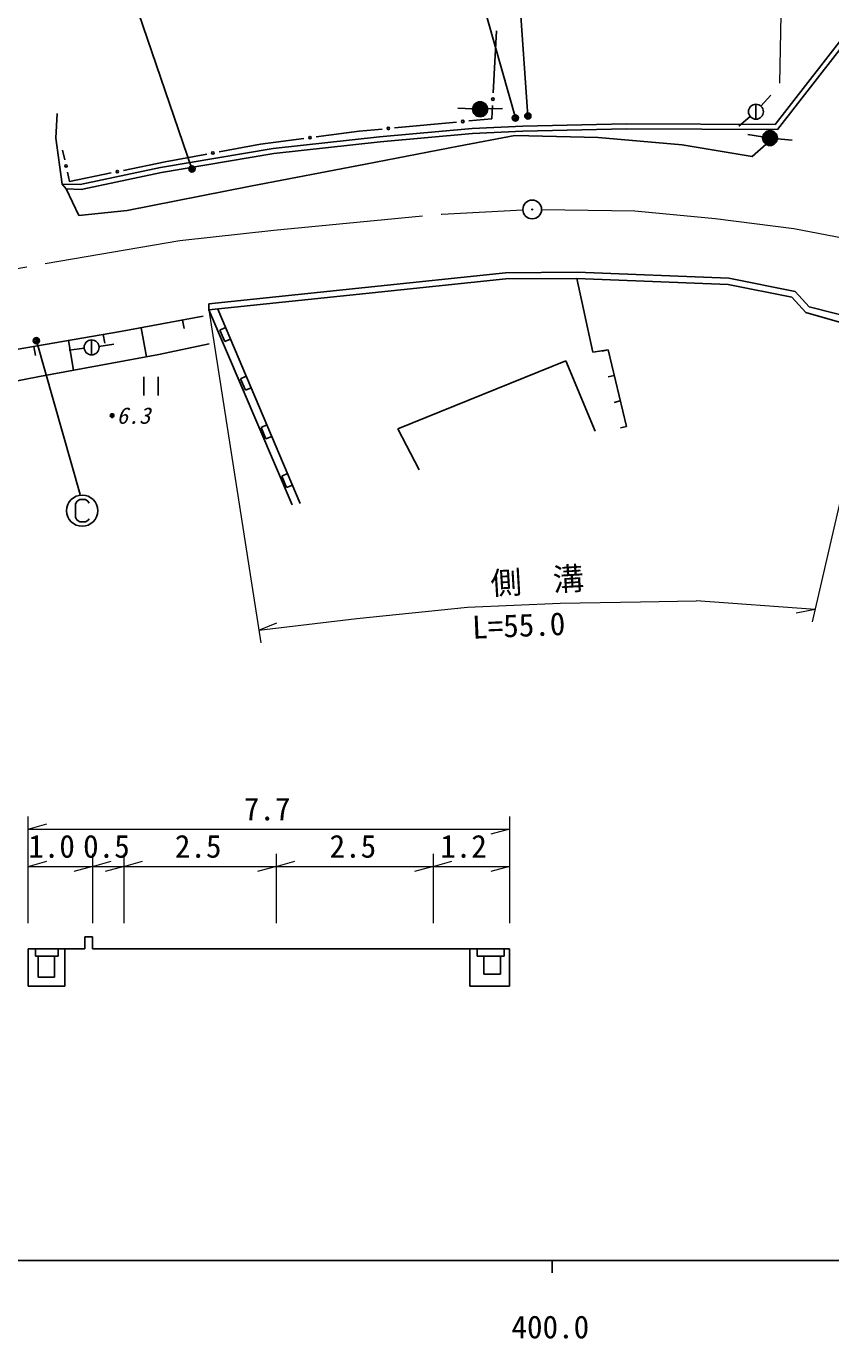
# Model space of a CAD drawing. Units: millimetres, scale not verified. Extents: x 40000 to 680000, y 20000 to 380000.
# Drawn here: x 425783 to 490351, y 198715 to 304008 of the extents above; entities that cross this region are included whole.
import ezdxf
from ezdxf.enums import TextEntityAlignment as Align

# ---------------------------------------------------------------- set-up
doc = ezdxf.new("R2010")
doc.units = ezdxf.units.MM
doc.header["$LTSCALE"] = 1000
doc.linetypes.add('CHAIN', pattern=[18.5, 12, -1.5, 3.5, -1.5])
for name, color, linetype, lineweight in [('M-BGD', 7, 'Continuous', 25), ('M-BGD-EXST', 7, 'Continuous', 25), ('M-BMK', 2, 'CHAIN', 13), ('M-BMK-SRVR', 3, 'Continuous', 25), ('M-STR-HTXT', 7, 'Continuous', 13), ('M-STR-STRC', 7, 'Continuous', 25), ('M-TTL-BAND', 7, 'Continuous', 25)]:
    doc.layers.add(name, color=color, linetype=linetype, lineweight=lineweight)
doc.styles.add('ＭＳ ゴシック', font='')
doc.styles.get('ＭＳ ゴシック').set_extended_font_data('MS Gothic')

msp = doc.modelspace()

# ---------------------------------------------------------------- linework, layer by layer
at = {"layer": 'M-BGD'}
for p, q in [((463260, 298658), (463528, 303651)), ((485881, 296126), (491987, 303965)), ((486076, 295725), (492302, 303719)), ((484748, 297597), (485554, 298486)), ((428152, 295018), (428270, 297020)), ((461610, 297375), (460411, 297427)), ((462809, 297370), (464008, 297413)), ((463149, 296584), (463207, 297660)), ((484345, 297753), (484345, 296553)), ((455341, 295856), (460319, 296320)), ((461315, 296413), (463149, 296584)), ((461575, 295799), (465631, 296002)), ((465631, 296002), (473925, 296187)), ((473925, 296187), (485881, 296126)), ((483886, 296767), (482967, 295995)), ((428662, 291327), (428152, 295018)), ((444596, 294550), (448058, 295006)), ((445597, 294201), (454140, 295123)), ((449049, 295137), (452511, 295593)), ((452511, 295593), (454345, 295764)), ((454140, 295123), (461575, 295799)), ((454180, 294725), (461603, 295400)), ((461603, 295400), (465646, 295602)), ((465646, 295602), (473928, 295787)), ((473928, 295787), (486076, 295725)), ((484882, 295136), (483696, 295325)), ((486071, 294985), (487266, 294871)), ((428706, 294059), (428875, 293290)), ((436559, 292664), (445597, 294201)), ((436633, 292271), (445652, 293805)), ((441254, 293935), (444596, 294550)), ((445652, 293805), (454180, 294725)), ((433582, 292443), (436927, 293139)), ((436927, 293139), (440270, 293754)), ((429090, 292313), (429258, 291544)), ((429258, 291544), (432603, 292239)), ((430109, 291313), (436559, 292664)), ((430191, 290921), (436633, 292271)), ((428977, 290973), (428662, 291327)), ((428662, 291327), (430109, 291313)), ((430191, 290921), (428977, 290973)), ((452971, 283055), (464238, 284235)), ((453026, 282558), (464266, 283736)), ((464238, 284235), (469991, 284280)), ((464266, 283736), (469983, 283780)), ((469983, 283780), (482106, 283289)), ((469983, 283780), (471253, 277853)), ((469991, 284280), (482165, 283787)), ((482106, 283289), (487228, 282270)), ((482165, 283787), (487486, 282729)), ((440443, 281736), (452971, 283055)), ((440443, 281245), (453026, 282558)), ((487228, 282270), (488357, 281043)), ((487486, 282729), (488630, 281486)), ((440443, 281736), (440443, 281245)), ((440443, 281245), (447136, 265614)), ((447774, 265712), (441149, 281318)), ((488630, 281486), (494364, 280052)), ((433351, 279518), (439977, 280745)), ((438320, 280438), (438446, 279758)), ((488357, 281043), (494198, 279375)), ((419424, 277125), (433351, 279518)), ((431958, 279279), (432079, 278572)), ((435007, 279825), (435438, 277495)), ((441781, 279828), (441321, 279632)), ((441321, 279632), (441712, 278712)), ((426387, 278322), (426513, 277592)), ((429173, 278800), (429584, 276407)), ((430430, 278172), (429239, 278026)), ((431026, 278845), (431026, 277645)), ((431620, 278327), (432809, 278492)), ((436418, 277677), (440467, 278536)), ((441712, 278712), (442172, 278907)), ((471253, 277853), (472480, 278050)), ((472480, 278050), (471994, 277933)), ((473953, 271899), (472480, 278050)), ((426847, 275898), (436418, 277677)), ((455596, 271718), (469094, 277166)), ((469094, 277166), (471450, 271522)), ((417461, 274119), (426847, 275898)), ((435229, 275896), (435229, 274396)), ((436369, 274396), (436369, 275896)), ((443438, 275926), (442978, 275731)), ((472971, 275999), (472485, 275883)), ((442978, 275731), (443368, 274810)), ((443368, 274810), (443829, 275006)), ((473462, 273949), (472976, 273833)), ((445094, 272024), (444634, 271829)), ((444634, 271829), (445025, 270909)), ((457314, 268430), (455596, 271718)), ((473953, 271899), (473467, 271782)), ((445025, 270909), (445485, 271104)), ((446751, 268123), (446291, 267927)), ((446291, 267927), (446681, 267007)), ((446681, 267007), (447142, 267202)), ((430486, 230969), (431099, 230969)), ((430486, 230005), (430486, 230969)), ((431099, 230005), (431099, 230969)), ((425946, 230005), (430486, 230005)), ((425946, 226993), (425946, 230005)), ((426535, 229398), (426535, 230005)), ((428351, 229398), (428351, 230005)), ((428890, 226993), (428890, 230005)), ((431099, 230005), (464572, 230005)), ((461382, 226993), (461382, 230005)), ((461971, 229398), (461971, 230005)), ((464131, 229398), (464131, 230005)), ((464572, 226993), (464572, 230005)), ((426535, 229398), (428351, 229398)), ((426731, 227729), (426731, 229398)), ((428056, 227729), (428056, 229398)), ((461971, 229398), (464131, 229398)), ((462511, 227975), (462511, 229398)), ((463836, 227975), (463836, 229398)), ((426731, 227729), (428056, 227729)), ((462511, 227975), (463836, 227975)), ((425946, 226993), (428890, 226993)), ((461382, 226993), (464572, 226993))]:
    msp.add_line(p, q, dxfattribs=at)
for centre, radius in [((463234, 298159), 100), ((462210, 297349), 600), ((462210, 297349), 528), ((462210, 297349), 456), ((462210, 297349), 384), ((462210, 297349), 312), ((462210, 297349), 240), ((462210, 297349), 168), ((462210, 297349), 96), ((462210, 297349), 24), ((484345, 297153), 600), ((454843, 295810), 100), ((460817, 296367), 100), ((448553, 295071), 100), ((485474, 295042), 600), ((485474, 295042), 528), ((485474, 295042), 456), ((485474, 295042), 384), ((485474, 295042), 312), ((485474, 295042), 240), ((485474, 295042), 168), ((485474, 295042), 96), ((485474, 295042), 24), ((440762, 293844), 100), ((428982, 292801), 100), ((433093, 292341), 100), ((431026, 278245), 600), ((432676, 272769), 150), ((432676, 272769), 90), ((432676, 272769), 30)]:
    msp.add_circle(centre, radius, dxfattribs=at)
at = {"layer": 'M-BGD-EXST'}
for p, q in [((464661, 316590), (466042, 296804)), ((426602, 278782), (430099, 266450)), ((429877, 265896), (429727, 265696)), ((429727, 265696), (429727, 264596)), ((430077, 266046), (429877, 265896)), ((430527, 266046), (430077, 266046)), ((430727, 265896), (430527, 266046)), ((430827, 265746), (430727, 265896)), ((429727, 264596), (429877, 264396)), ((429877, 264396), (430077, 264246)), ((430527, 264246), (430727, 264346)), ((430727, 264346), (430827, 264496)), ((430077, 264246), (430527, 264246))]:
    msp.add_line(p, q, dxfattribs=at)
for centre, radius in [((466042, 296804), 250), ((466042, 296804), 150), ((466042, 296804), 50), ((426602, 278782), 250), ((426602, 278782), 150), ((426602, 278782), 50), ((430277, 265146), 1250)]:
    msp.add_circle(centre, radius, dxfattribs=at)
at = {"layer": 'M-BMK'}
for p, q in [((445652, 287645), (459149, 288934)), ((459149, 288934), (465641, 289270)), ((467140, 289298), (474627, 289198)), ((474627, 289198), (481069, 288584)), ((481069, 288584), (487388, 287787)), ((438106, 286832), (445652, 287645)), ((487388, 287787), (494076, 286498)), ((409082, 281825), (438106, 286832))]:
    msp.add_line(p, q, dxfattribs=at)
at = {"layer": 'M-BMK-SRVR'}
for radius in [750, 30]:
    msp.add_circle((466390, 289308), radius, dxfattribs=at)
at = {"layer": 'M-STR-HTXT'}
for p, q in [((486269, 299448), (486882, 334418)), ((440443, 281245), (444603, 254540)), ((494198, 279375), (488860, 256240)), ((452313, 256494), (461209, 257415)), ((461209, 257415), (468633, 257721)), ((468633, 257721), (475075, 257844)), ((475075, 257844), (479553, 257905)), ((489088, 257229), (479553, 257905)), ((489088, 257229), (487562, 256917)), ((444445, 255553), (452313, 256494)), ((444445, 255553), (445884, 256148)), ((425946, 232043), (425946, 240602)), ((464572, 240602), (464572, 232043)), ((425946, 239602), (427446, 240022)), ((425946, 239602), (464572, 239602)), ((464572, 239602), (463072, 239182)), ((425946, 236608), (427446, 237028)), ((431105, 237608), (431105, 232043)), ((431105, 236608), (432605, 237028)), ((433608, 237608), (433608, 232043)), ((433608, 236608), (435108, 237028)), ((445830, 237608), (445830, 232043)), ((445830, 236608), (447330, 237028)), ((458443, 237608), (458443, 232043)), ((458443, 236608), (459943, 237028)), ((425946, 236608), (431105, 236608)), ((431105, 236608), (429605, 236188)), ((431105, 236608), (433608, 236608)), ((433608, 236608), (432108, 236188)), ((433608, 236608), (445830, 236608)), ((445830, 236608), (444330, 236188)), ((445830, 236608), (458443, 236608)), ((458443, 236608), (456943, 236188)), ((458443, 236608), (464572, 236608)), ((464572, 236608), (463072, 236188))]:
    msp.add_line(p, q, dxfattribs=at)
at = {"layer": 'M-STR-STRC'}
for p, q in [((457989, 321651), (465045, 296650)), ((434792, 305080), (439081, 292564)), ((460486, 294399), (465002, 295234)), ((465002, 295234), (471677, 295086)), ((471677, 295086), (478437, 294497)), ((453020, 292952), (460486, 294399)), ((478437, 294497), (484032, 293565)), ((484032, 293565), (485161, 294547)), ((443793, 291185), (453020, 292952)), ((428977, 290973), (430008, 288823)), ((433885, 289215), (443793, 291185)), ((430008, 288823), (433885, 289215))]:
    msp.add_line(p, q, dxfattribs=at)
for centre, radius in [((465045, 296650), 250), ((465045, 296650), 150), ((465045, 296650), 50), ((439081, 292564), 250), ((439081, 292564), 150), ((439081, 292564), 50)]:
    msp.add_circle(centre, radius, dxfattribs=at)
at = {"layer": 'M-TTL-BAND'}
for p, q in [((40000, 205000), (579000, 205000)), ((468000, 205000), (468000, 204000))]:
    msp.add_line(p, q, dxfattribs=at)

# ---------------------------------------------------------------- texts
at = {"layer": 'M-BGD', "style": 'ＭＳ ゴシック', "oblique": 15}
msp.add_text('6.3', height=1320, dxfattribs=at).set_placement((433039, 271719), align=Align.BOTTOM_LEFT)
at = {"layer": 'M-STR-HTXT', "style": 'ＭＳ ゴシック'}
for s, rotation, p in [('側\u3000溝', 3.4, (463135, 257839)), ('L=55.0', 2.4, (461628, 254321))]:
    msp.add_text(s, height=1833, rotation=rotation, dxfattribs=at).set_placement(p, align=Align.BOTTOM_LEFT)
for s, p in [('7.7', (443251, 239751)), ('1.0', (425946, 236757)), ('0.5', (430348, 236757)), ('2.5', (437711, 236757)), ('2.5', (450128, 236757)), ('1.2', (459007, 236757))]:
    msp.add_text(s, height=1833, dxfattribs=at).set_placement(p, align=Align.BOTTOM_LEFT)
at = {"layer": 'M-TTL-BAND', "style": 'ＭＳ ゴシック'}
msp.add_text('400.0', height=1833, dxfattribs=at).set_placement((467844, 198195), align=Align.BOTTOM_CENTER)

doc.saveas('drawing.dxf')
